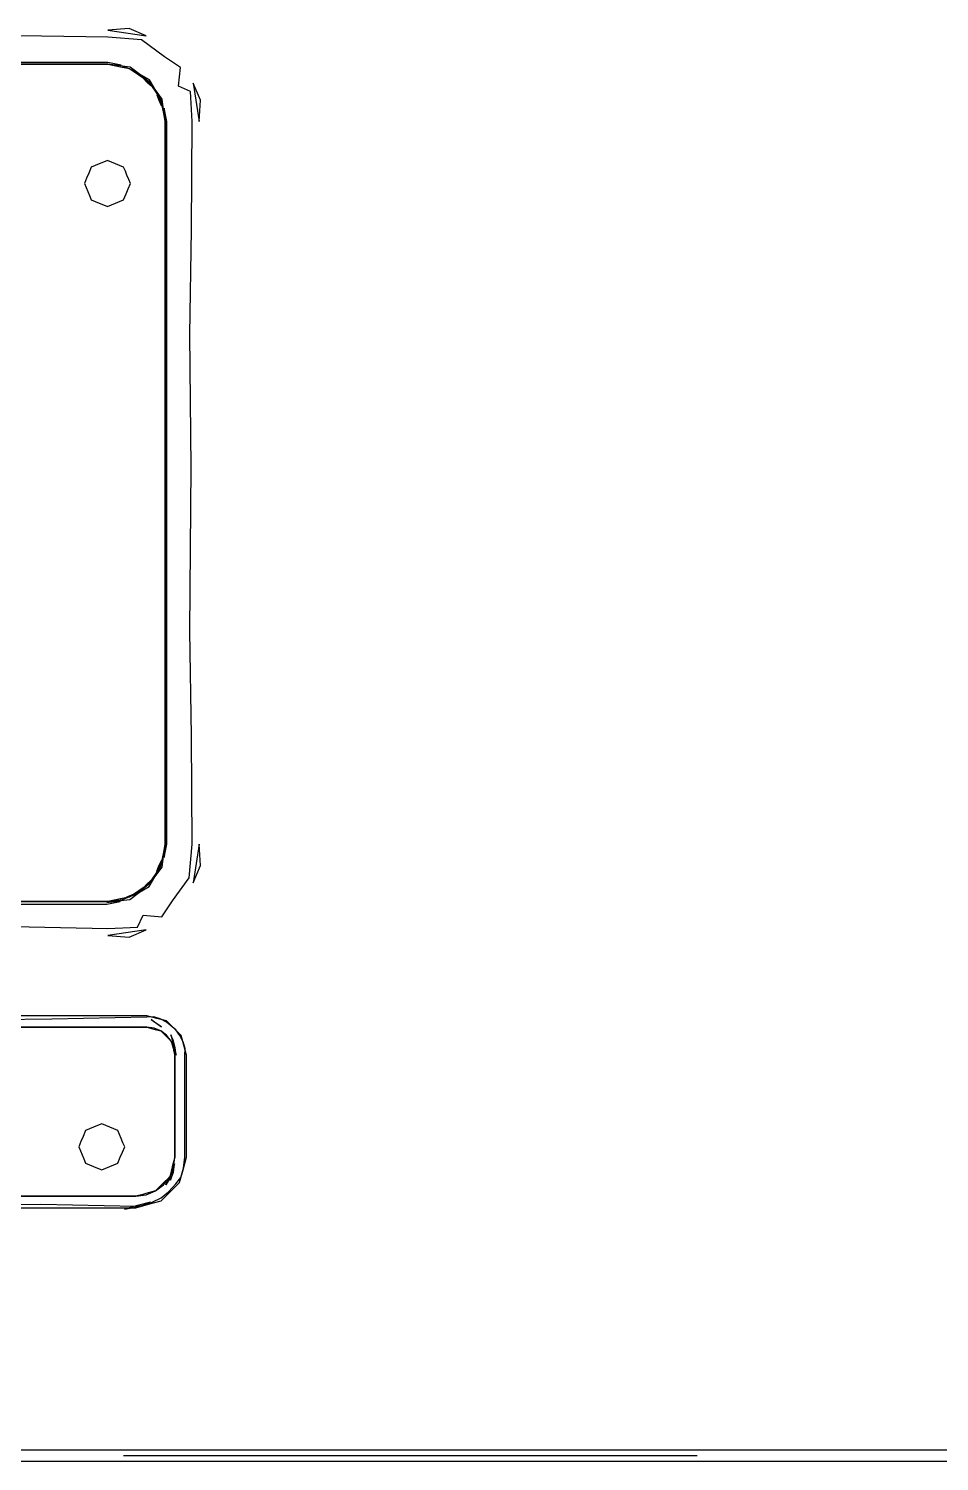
# Model space of a CAD drawing. Extents: x -23.2 to 18.8, y -18.4 to 11.3.
# Drawn here: x 4.237 to 5.031, y -3.537 to -2.288 of the extents above; entities that cross this region are included whole.
import ezdxf

# ---------------------------------------------------------------- set-up
doc = ezdxf.new("R2010")
doc.units = 0
doc.linetypes.add('DASHED', pattern=[0.75, 0.5, -0.25])
for name, color, linetype in [('EJE_MUROS', 8, 'CONTINUOUS'), ('FURNISHINGELEMENT', 8, 'CONTINUOUS'), ('MUROS', 7, 'CONTINUOUS')]:
    doc.layers.add(name, color=color, linetype=linetype)

msp = doc.modelspace()

# ---------------------------------------------------------------- linework, layer by layer
at = {"layer": 'EJE_MUROS', "linetype": 'DASHED'}
msp.add_line((2.82, -3.5321), (5.5313, -3.5321), dxfattribs=at)
at = {"layer": 'FURNISHINGELEMENT'}
for p, q in [((4.3061, -2.2952, 3.7969), (4.1621, -2.2933, 3.7936)), ((4.3248, -2.2878, 3.7751), (4.3061, -2.289, 3.7846)), ((4.3061, -2.289, 3.7846), (4.3397, -2.2942, 3.7793)), ((4.3356, -2.2977, 3.7908), (4.3061, -2.2952, 3.7969)), ((4.3397, -2.2942, 3.7793), (4.3248, -2.2878, 3.7751)), ((4.3555, -2.3125, 3.7947), (4.3356, -2.2977, 3.7908)), ((4.3061, -2.3189, 3.8194), (3.441, -2.3189, 3.8194)), ((4.1528, -2.3189, 3.8194), (4.3061, -2.3189, 3.8194)), ((4.2419, -2.3174, 3.8193), (4.2205, -2.3174, 3.8193)), ((4.2633, -2.3174, 3.8193), (4.2419, -2.3174, 3.8193)), ((4.2847, -2.3174, 3.8193), (4.2633, -2.3174, 3.8193)), ((4.3061, -2.3174, 3.8193), (4.2847, -2.3174, 3.8193)), ((4.3177, -2.3197, 3.8193), (4.3061, -2.3174, 3.8193)), ((4.321, -2.3208, 3.8208), (4.3061, -2.3189, 3.8208)), ((4.3061, -2.3189, 3.8208), (4.3177, -2.3197, 3.8193)), ((4.3061, -2.3189, 3.8194), (4.3186, -2.3214, 3.8194)), ((4.319, -2.3206, 3.8194), (4.3061, -2.3189, 3.8194)), ((4.3186, -2.3214, 3.8194), (4.3252, -2.3227, 3.8194)), ((4.3311, -2.3256, 3.8194), (4.319, -2.3206, 3.8194)), ((4.3258, -2.3213, 3.8193), (4.321, -2.3208, 3.8208)), ((4.3252, -2.3227, 3.8194), (4.3333, -2.3281, 3.8194)), ((4.3339, -2.3274, 3.8208), (4.3258, -2.3213, 3.8193)), ((4.3696, -2.3216, 3.7861), (4.3555, -2.3125, 3.7947)), ((4.3679, -2.338, 3.804), (4.3696, -2.3216, 3.7861)), ((4.3414, -2.3335, 3.8194), (4.3311, -2.3256, 3.8194)), ((4.3333, -2.3281, 3.8194), (4.3414, -2.3335, 3.8194)), ((4.3425, -2.3325, 3.8193), (4.3339, -2.3274, 3.8208)), ((4.3403, -2.3346, 3.8193), (4.3371, -2.3311, 3.8204)), ((4.3371, -2.3311, 3.8204), (4.3438, -2.3377, 3.8204)), ((4.3438, -2.3377, 3.8204), (4.3403, -2.3346, 3.8193)), ((4.3414, -2.3335, 3.8194), (4.3468, -2.3416, 3.8194)), ((4.3494, -2.3439, 3.8194), (4.3414, -2.3335, 3.8194)), ((4.3475, -2.3409, 3.8208), (4.3425, -2.3325, 3.8193)), ((4.3871, -2.3501, 3.7751), (4.3807, -2.3353, 3.7793)), ((4.3807, -2.3353, 3.7793), (4.3859, -2.3689, 3.7846)), ((4.3468, -2.3416, 3.8194), (4.3522, -2.3497, 3.8194)), ((4.3536, -2.3492, 3.8193), (4.3475, -2.3409, 3.8208)), ((4.3509, -2.3504, 3.8193), (4.3491, -2.3457, 3.8204)), ((4.3491, -2.3457, 3.8204), (4.3531, -2.3551, 3.8204)), ((4.3509, -2.3504, 3.8193), (4.3491, -2.3457, 3.8204)), ((4.3491, -2.3457, 3.8204), (4.3531, -2.3551, 3.8204)), ((4.3509, -2.3504, 3.8193), (4.3491, -2.3457, 3.8204)), ((4.3491, -2.3457, 3.8204), (4.3531, -2.3551, 3.8204)), ((4.3509, -2.3504, 3.8193), (4.3491, -2.3457, 3.8204)), ((4.3491, -2.3457, 3.8204), (4.3531, -2.3551, 3.8204)), ((4.3509, -2.3504, 3.8193), (4.3491, -2.3457, 3.8204)), ((4.3491, -2.3457, 3.8204), (4.3531, -2.3551, 3.8204)), ((4.3509, -2.3504, 3.8193), (4.3491, -2.3457, 3.8204)), ((4.3491, -2.3457, 3.8204), (4.3531, -2.3551, 3.8204)), ((4.3543, -2.3559, 3.8194), (4.3494, -2.3439, 3.8194)), ((4.3784, -2.3427, 3.7911), (4.3679, -2.338, 3.804)), ((4.3798, -2.3689, 3.7969), (4.3784, -2.3427, 3.7911)), ((4.3531, -2.3551, 3.8204), (4.3509, -2.3504, 3.8193)), ((4.3531, -2.3551, 3.8204), (4.3509, -2.3504, 3.8193)), ((4.3531, -2.3551, 3.8204), (4.3509, -2.3504, 3.8193)), ((4.3531, -2.3551, 3.8204), (4.3509, -2.3504, 3.8193)), ((4.3531, -2.3551, 3.8204), (4.3509, -2.3504, 3.8193)), ((4.3531, -2.3551, 3.8204), (4.3509, -2.3504, 3.8193)), ((4.3522, -2.3497, 3.8194), (4.3535, -2.3563, 3.8194)), ((4.3535, -2.3563, 3.8194), (4.3561, -2.3689, 3.8194)), ((4.3541, -2.354, 3.8208), (4.3536, -2.3492, 3.8193)), ((4.3561, -2.3689, 3.8208), (4.3541, -2.354, 3.8208)), ((4.3561, -2.3689, 3.8194), (4.3543, -2.3559, 3.8194)), ((4.3576, -2.3689, 3.8193), (4.3552, -2.3572, 3.8193)), ((4.3552, -2.3572, 3.8193), (4.3561, -2.3689, 3.8208)), ((4.3859, -2.3689, 3.7846), (4.3871, -2.3501, 3.7751)), ((4.3561, -2.3689, 3.8194), (4.3561, -2.4996, 3.8194)), ((4.3561, -2.9989, 3.8194), (4.3561, -2.3689, 3.8194)), ((4.3576, -2.3903, 3.8193), (4.3576, -2.3689, 3.8193)), ((4.3792, -2.4632, 3.7978), (4.3798, -2.3689, 3.7969)), ((4.3576, -2.4049, 3.8193), (4.3576, -2.3903, 3.8193)), ((4.2917, -2.4087, 3.491), (4.2896, -2.4137, 3.491)), ((4.2952, -2.4072, 3.491), (4.2917, -2.4087, 3.491)), ((4.2988, -2.4057, 3.491), (4.2952, -2.4072, 3.491)), ((4.3023, -2.4043, 3.491), (4.2988, -2.4057, 3.491)), ((4.3059, -2.4028, 3.491), (4.3023, -2.4043, 3.491)), ((4.3094, -2.4043, 3.491), (4.3059, -2.4028, 3.491)), ((4.3129, -2.4057, 3.491), (4.3094, -2.4043, 3.491)), ((4.3165, -2.4072, 3.491), (4.3129, -2.4057, 3.491)), ((4.32, -2.4087, 3.491), (4.3165, -2.4072, 3.491)), ((4.3215, -2.4122, 3.491), (4.32, -2.4087, 3.491)), ((4.3576, -2.4117, 3.8193), (4.3576, -2.4049, 3.8193)), ((4.2877, -2.4183, 3.491), (4.2859, -2.4228, 3.491)), ((4.2859, -2.4228, 3.491), (4.2873, -2.4264, 3.491)), ((4.2896, -2.4137, 3.491), (4.2877, -2.4183, 3.491)), ((4.3229, -2.4157, 3.491), (4.3215, -2.4122, 3.491)), ((4.3244, -2.4193, 3.491), (4.3229, -2.4157, 3.491)), ((4.324, -2.4274, 3.491), (4.3259, -2.4228, 3.491)), ((4.3259, -2.4228, 3.491), (4.3244, -2.4193, 3.491)), ((4.3576, -2.4229, 3.8193), (4.3576, -2.4117, 3.8193)), ((4.3576, -2.4297, 3.8193), (4.3576, -2.4229, 3.8193)), ((4.2873, -2.4264, 3.491), (4.2888, -2.4299, 3.491)), ((4.2888, -2.4299, 3.491), (4.2902, -2.4334, 3.491)), ((4.2902, -2.4334, 3.491), (4.2917, -2.437, 3.491)), ((4.32, -2.437, 3.491), (4.3221, -2.4319, 3.491)), ((4.3221, -2.4319, 3.491), (4.324, -2.4274, 3.491)), ((4.3576, -2.4409, 3.8193), (4.3576, -2.4297, 3.8193)), ((4.2917, -2.437, 3.491), (4.2952, -2.4384, 3.491)), ((4.2952, -2.4384, 3.491), (4.2988, -2.4399, 3.491)), ((4.2988, -2.4399, 3.491), (4.3023, -2.4414, 3.491)), ((4.3023, -2.4414, 3.491), (4.3059, -2.4428, 3.491)), ((4.3059, -2.4428, 3.491), (4.3094, -2.4414, 3.491)), ((4.3094, -2.4414, 3.491), (4.3129, -2.4399, 3.491)), ((4.3129, -2.4399, 3.491), (4.3165, -2.4384, 3.491)), ((4.3165, -2.4384, 3.491), (4.32, -2.437, 3.491)), ((4.3576, -2.4477, 3.8193), (4.3576, -2.4409, 3.8193)), ((4.3576, -2.4589, 3.8193), (4.3576, -2.4477, 3.8193)), ((4.3576, -2.4674, 3.8193), (4.3576, -2.4589, 3.8193)), ((4.3576, -2.4769, 3.8193), (4.3576, -2.4674, 3.8193)), ((4.3776, -2.5544, 3.8005), (4.3792, -2.4632, 3.7978)), ((4.3576, -2.487, 3.8193), (4.3576, -2.4769, 3.8193)), ((4.3576, -2.4949, 3.8193), (4.3576, -2.487, 3.8193)), ((4.3576, -2.5067, 3.8193), (4.3576, -2.4949, 3.8193)), ((4.3561, -2.4996, 3.8194), (4.3561, -2.6304, 3.8194)), ((4.3576, -2.5128, 3.8193), (4.3576, -2.5067, 3.8193)), ((4.3576, -2.5264, 3.8193), (4.3576, -2.5128, 3.8193)), ((4.3576, -2.5308, 3.8193), (4.3576, -2.5264, 3.8193)), ((4.3576, -2.5461, 3.8193), (4.3576, -2.5308, 3.8193)), ((4.3576, -2.5488, 3.8193), (4.3576, -2.5461, 3.8193)), ((4.3576, -2.5658, 3.8193), (4.3576, -2.5488, 3.8193)), ((4.3789, -2.6703, 3.7983), (4.3776, -2.5544, 3.8005)), ((4.3576, -2.5668, 3.8193), (4.3576, -2.5658, 3.8193)), ((4.3576, -2.5848, 3.8193), (4.3576, -2.5668, 3.8193)), ((4.3576, -2.6028, 3.8193), (4.3576, -2.5848, 3.8193)), ((4.3576, -2.6052, 3.8193), (4.3576, -2.6028, 3.8193)), ((4.3576, -2.6208, 3.8193), (4.3576, -2.6052, 3.8193)), ((4.3576, -2.6248, 3.8193), (4.3576, -2.6208, 3.8193)), ((4.3561, -2.6304, 3.8194), (4.3561, -2.7493, 3.8194)), ((4.3576, -2.6388, 3.8193), (4.3576, -2.6248, 3.8193)), ((4.3576, -2.6445, 3.8193), (4.3576, -2.6388, 3.8193)), ((4.3576, -2.6568, 3.8193), (4.3576, -2.6445, 3.8193)), ((4.3576, -2.6642, 3.8193), (4.3576, -2.6568, 3.8193)), ((4.3576, -2.6782, 3.8193), (4.3576, -2.6642, 3.8193)), ((4.3776, -2.8133, 3.8005), (4.3789, -2.6703, 3.7983)), ((4.3576, -2.6839, 3.8193), (4.3576, -2.6782, 3.8193)), ((4.3576, -2.6995, 3.8193), (4.3576, -2.6839, 3.8193)), ((4.3576, -2.7019, 3.8193), (4.3576, -2.6995, 3.8193)), ((4.3576, -2.7199, 3.8193), (4.3576, -2.7019, 3.8193)), ((4.3576, -2.7209, 3.8193), (4.3576, -2.7199, 3.8193)), ((4.3576, -2.7379, 3.8193), (4.3576, -2.7209, 3.8193)), ((4.3576, -2.7423, 3.8193), (4.3576, -2.7379, 3.8193)), ((4.3576, -2.7559, 3.8193), (4.3576, -2.7423, 3.8193)), ((4.3561, -2.7493, 3.8194), (4.3561, -2.8681, 3.8194)), ((4.3576, -2.7637, 3.8193), (4.3576, -2.7559, 3.8193)), ((4.3576, -2.7739, 3.8193), (4.3576, -2.7637, 3.8193)), ((4.3576, -2.7851, 3.8193), (4.3576, -2.7739, 3.8193)), ((4.3576, -2.7918, 3.8193), (4.3576, -2.7851, 3.8193)), ((4.3576, -2.8064, 3.8193), (4.3576, -2.7918, 3.8193)), ((4.3576, -2.8098, 3.8193), (4.3576, -2.8064, 3.8193)), ((4.3576, -2.8278, 3.8193), (4.3576, -2.8098, 3.8193)), ((4.3792, -2.9045, 3.7978), (4.3776, -2.8133, 3.8005)), ((4.3576, -2.8492, 3.8193), (4.3576, -2.8278, 3.8193)), ((4.3576, -2.8706, 3.8193), (4.3576, -2.8492, 3.8193)), ((4.3561, -2.8681, 3.8194), (4.3561, -2.9989, 3.8194)), ((4.3576, -2.892, 3.8193), (4.3576, -2.8706, 3.8193)), ((4.3576, -2.9134, 3.8193), (4.3576, -2.892, 3.8193)), ((4.3798, -2.9989, 3.7969), (4.3792, -2.9045, 3.7978)), ((4.3576, -2.9347, 3.8193), (4.3576, -2.9134, 3.8193)), ((4.3576, -2.9561, 3.8193), (4.3576, -2.9347, 3.8193)), ((4.3576, -2.9775, 3.8193), (4.3576, -2.9561, 3.8193)), ((4.3576, -2.9989, 3.8193), (4.3576, -2.9775, 3.8193)), ((4.3561, -2.9989, 3.8194), (4.3535, -3.0115, 3.8194)), ((4.3541, -3.0139, 3.8208), (4.3561, -2.9989, 3.8208)), ((4.3543, -3.0118, 3.8194), (4.3561, -2.9989, 3.8194)), ((4.3561, -2.9989, 3.8208), (4.3552, -3.0106, 3.8193)), ((4.3552, -3.0106, 3.8193), (4.3576, -2.9989, 3.8193)), ((4.3772, -3.0284, 3.7908), (4.3798, -2.9989, 3.7969)), ((4.3859, -2.9989, 3.7846), (4.3807, -3.0325, 3.7793)), ((4.3871, -3.0176, 3.7751), (4.3859, -2.9989, 3.7846)), ((4.3522, -3.018, 3.8194), (4.3468, -3.0261, 3.8194)), ((4.3473, -3.0273, 3.8208), (4.3536, -3.0189, 3.8193)), ((4.3529, -3.0132, 3.8204), (4.349, -3.0225, 3.8204)), ((4.349, -3.0225, 3.8204), (4.3508, -3.0177, 3.8193)), ((4.3494, -3.0239, 3.8194), (4.3543, -3.0118, 3.8194)), ((4.3508, -3.0177, 3.8193), (4.3529, -3.0132, 3.8204)), ((4.3535, -3.0115, 3.8194), (4.3522, -3.018, 3.8194)), ((4.3536, -3.0189, 3.8193), (4.3541, -3.0139, 3.8208)), ((4.3807, -3.0325, 3.7793), (4.3871, -3.0176, 3.7751)), ((4.3311, -3.0422, 3.8194), (4.3414, -3.0342, 3.8194)), ((4.3414, -3.0342, 3.8194), (4.3333, -3.0397, 3.8194)), ((4.3437, -3.0305, 3.8204), (4.3369, -3.0373, 3.8204)), ((4.3369, -3.0373, 3.8204), (4.3401, -3.0337, 3.8193)), ((4.3401, -3.0337, 3.8193), (4.3437, -3.0305, 3.8204)), ((4.3414, -3.0342, 3.8194), (4.3494, -3.0239, 3.8194)), ((4.3468, -3.0261, 3.8194), (4.3414, -3.0342, 3.8194)), ((4.3422, -3.0359, 3.8193), (4.3473, -3.0273, 3.8208)), ((4.3625, -3.0483, 3.7947), (4.3772, -3.0284, 3.7908)), ((4.3053, -3.0497, 3.8208), (4.3203, -3.0477, 3.8208)), ((4.3186, -3.0464, 3.8194), (4.3061, -3.0489, 3.8194)), ((4.3061, -3.0489, 3.8194), (4.319, -3.0472, 3.8194)), ((4.3252, -3.0451, 3.8194), (4.3186, -3.0464, 3.8194)), ((4.319, -3.0472, 3.8194), (4.3311, -3.0422, 3.8194)), ((4.3289, -3.0426, 3.8204), (4.3196, -3.0465, 3.8204)), ((4.3196, -3.0465, 3.8204), (4.3241, -3.0444, 3.8193)), ((4.3203, -3.0477, 3.8208), (4.3253, -3.0472, 3.8193)), ((4.3241, -3.0444, 3.8193), (4.3289, -3.0426, 3.8204)), ((4.3333, -3.0397, 3.8194), (4.3252, -3.0451, 3.8194)), ((4.3253, -3.0472, 3.8193), (4.3337, -3.0409, 3.8208)), ((4.3337, -3.0409, 3.8208), (4.3422, -3.0359, 3.8193)), ((3.441, -3.0489, 3.8194), (4.3061, -3.0489, 3.8194)), ((4.3061, -3.0489, 3.8194), (4.1528, -3.0489, 3.8194)), ((4.2235, -3.0512, 3.8193), (4.2399, -3.0512, 3.8193)), ((4.2399, -3.0512, 3.8193), (4.2512, -3.0512, 3.8193)), ((4.2512, -3.0512, 3.8193), (4.2562, -3.0512, 3.8193)), ((4.2562, -3.0512, 3.8193), (4.2726, -3.0512, 3.8193)), ((4.2726, -3.0512, 3.8193), (4.2782, -3.0512, 3.8193)), ((4.2782, -3.0512, 3.8193), (4.2839, -3.0512, 3.8193)), ((4.2839, -3.0512, 3.8193), (4.3053, -3.0512, 3.8193)), ((4.3053, -3.0512, 3.8193), (4.317, -3.0488, 3.8193)), ((4.317, -3.0488, 3.8193), (4.3053, -3.0497, 3.8208)), ((4.3533, -3.0624, 3.7861), (4.3625, -3.0483, 3.7947)), ((4.2052, -3.0704, 3.8005), (4.3061, -3.0726, 3.7969)), ((4.3061, -3.0726, 3.7969), (4.3322, -3.0712, 3.7911)), ((4.3322, -3.0712, 3.7911), (4.337, -3.0607, 3.804)), ((4.337, -3.0607, 3.804), (4.3533, -3.0624, 3.7861)), ((4.3397, -3.0735, 3.7793), (4.3061, -3.0787, 3.7846)), ((4.3061, -3.0787, 3.7846), (4.3248, -3.0799, 3.7751)), ((4.3248, -3.0799, 3.7751), (4.3397, -3.0735, 3.7793)), ((4.3402, -3.1485, 4.102), (3.4065, -3.1485, 4.102)), ((4.3402, -3.1585, 4.112), (3.4065, -3.1585, 4.112)), ((4.2574, -3.1514, 4.109), (4.2024, -3.1522, 4.1097)), ((4.2298, -3.1585, 4.112), (4.285, -3.1585, 4.112)), ((4.3402, -3.1498, 4.107), (4.2574, -3.1514, 4.109)), ((4.285, -3.1585, 4.112), (4.3402, -3.1585, 4.112)), ((4.3489, -3.1508, 4.102), (4.3402, -3.1485, 4.102)), ((4.3462, -3.1496, 4.1054), (4.3402, -3.1498, 4.107)), ((4.3466, -3.1593, 4.112), (4.3402, -3.1585, 4.112)), ((4.3402, -3.1585, 4.112), (4.3464, -3.1601, 4.112)), ((4.3469, -3.1541, 4.102), (4.3439, -3.1519, 4.103)), ((4.3439, -3.1519, 4.103), (4.3531, -3.1582, 4.1029)), ((4.3469, -3.1541, 4.102), (4.3439, -3.1519, 4.103)), ((4.3439, -3.1519, 4.103), (4.3531, -3.1582, 4.1029)), ((4.3469, -3.1541, 4.102), (4.3439, -3.1519, 4.103)), ((4.3439, -3.1519, 4.103), (4.3531, -3.1582, 4.1029)), ((4.3469, -3.1541, 4.102), (4.3439, -3.1519, 4.103)), ((4.3439, -3.1519, 4.103), (4.3531, -3.1582, 4.1029)), ((4.3518, -3.1513, 4.1059), (4.3462, -3.1496, 4.1054)), ((4.3464, -3.1601, 4.112), (4.3525, -3.1618, 4.112)), ((4.3525, -3.1618, 4.112), (4.3466, -3.1593, 4.112)), ((4.3531, -3.1582, 4.1029), (4.3469, -3.1541, 4.102)), ((4.3531, -3.1582, 4.1029), (4.3469, -3.1541, 4.102)), ((4.3531, -3.1582, 4.1029), (4.3469, -3.1541, 4.102)), ((4.3531, -3.1582, 4.1029), (4.3469, -3.1541, 4.102)), ((4.3575, -3.1531, 4.102), (4.3489, -3.1508, 4.102)), ((4.3573, -3.1541, 4.1063), (4.3518, -3.1513, 4.1059)), ((4.3654, -3.1607, 4.1061), (4.3573, -3.1541, 4.1063)), ((4.3638, -3.1594, 4.102), (4.3575, -3.1531, 4.102)), ((4.3701, -3.1657, 4.102), (4.3638, -3.1594, 4.102)), ((4.3575, -3.1656, 4.112), (4.3525, -3.1618, 4.112)), ((4.3525, -3.1618, 4.112), (4.357, -3.1662, 4.112)), ((4.357, -3.1662, 4.112), (4.3614, -3.1707, 4.112)), ((4.3614, -3.1707, 4.112), (4.3575, -3.1656, 4.112)), ((4.3631, -3.1698, 4.1012), (4.3611, -3.1651, 4.102)), ((4.3611, -3.1651, 4.102), (4.3635, -3.174, 4.102)), ((4.3639, -3.1766, 4.112), (4.3614, -3.1707, 4.112)), ((4.3614, -3.1707, 4.112), (4.3631, -3.1768, 4.112)), ((4.3648, -3.1764, 4.101), (4.3631, -3.1698, 4.1012)), ((4.3691, -3.1659, 4.1063), (4.3654, -3.1607, 4.1061)), ((4.3719, -3.1714, 4.1059), (4.3691, -3.1659, 4.1063)), ((4.3724, -3.1743, 4.102), (4.3701, -3.1657, 4.102)), ((4.3735, -3.177, 4.1055), (4.3719, -3.1714, 4.1059)), ((4.3631, -3.1768, 4.112), (4.3635, -3.1785, 4.112)), ((4.3635, -3.174, 4.102), (4.3659, -3.1829, 4.102)), ((4.3635, -3.1785, 4.112), (4.3647, -3.1829, 4.112)), ((4.3647, -3.1829, 4.112), (4.3639, -3.1766, 4.112)), ((4.3647, -3.2719, 4.112), (4.3647, -3.1829, 4.112)), ((4.3647, -3.1829, 4.112), (4.3647, -3.2719, 4.112)), ((4.3659, -3.1829, 4.102), (4.3648, -3.1764, 4.101)), ((4.3747, -3.1829, 4.102), (4.3724, -3.1743, 4.102)), ((4.3734, -3.1829, 4.107), (4.3735, -3.177, 4.1055)), ((4.3734, -3.2719, 4.107), (4.3734, -3.1829, 4.107)), ((4.3747, -3.2719, 4.102), (4.3747, -3.1829, 4.102)), ((4.2902, -3.2472, 3.491), (4.2867, -3.2487, 3.491)), ((4.2938, -3.2457, 3.491), (4.2902, -3.2472, 3.491)), ((4.2973, -3.2443, 3.491), (4.2938, -3.2457, 3.491)), ((4.3009, -3.2428, 3.491), (4.2973, -3.2443, 3.491)), ((4.3044, -3.2443, 3.491), (4.3009, -3.2428, 3.491)), ((4.3079, -3.2457, 3.491), (4.3044, -3.2443, 3.491)), ((4.3115, -3.2472, 3.491), (4.3079, -3.2457, 3.491)), ((4.315, -3.2487, 3.491), (4.3115, -3.2472, 3.491)), ((4.2827, -3.2583, 3.491), (4.2809, -3.2628, 3.491)), ((4.2846, -3.2537, 3.491), (4.2827, -3.2583, 3.491)), ((4.2867, -3.2487, 3.491), (4.2846, -3.2537, 3.491)), ((4.3165, -3.2522, 3.491), (4.315, -3.2487, 3.491)), ((4.3179, -3.2557, 3.491), (4.3165, -3.2522, 3.491)), ((4.3194, -3.2593, 3.491), (4.3179, -3.2557, 3.491)), ((4.3209, -3.2628, 3.491), (4.3194, -3.2593, 3.491)), ((4.2809, -3.2628, 3.491), (4.2823, -3.2664, 3.491)), ((4.2823, -3.2664, 3.491), (4.2838, -3.2699, 3.491)), ((4.2838, -3.2699, 3.491), (4.2852, -3.2734, 3.491)), ((4.315, -3.277, 3.491), (4.3171, -3.2719, 3.491)), ((4.3171, -3.2719, 3.491), (4.319, -3.2674, 3.491)), ((4.319, -3.2674, 3.491), (4.3209, -3.2628, 3.491)), ((4.3647, -3.2719, 4.112), (4.3624, -3.2804, 4.112)), ((4.3636, -3.2807, 4.112), (4.3647, -3.2719, 4.112)), ((4.3718, -3.2829, 4.102), (4.3747, -3.2719, 4.102)), ((4.3722, -3.2815, 4.1071), (4.3734, -3.2719, 4.107)), ((4.2852, -3.2734, 3.491), (4.2867, -3.277, 3.491)), ((4.2867, -3.277, 3.491), (4.2902, -3.2784, 3.491)), ((4.2902, -3.2784, 3.491), (4.2938, -3.2799, 3.491)), ((4.2938, -3.2799, 3.491), (4.2973, -3.2814, 3.491)), ((4.2973, -3.2814, 3.491), (4.3009, -3.2828, 3.491)), ((4.3009, -3.2828, 3.491), (4.3044, -3.2814, 3.491)), ((4.3044, -3.2814, 3.491), (4.3079, -3.2799, 3.491)), ((4.3079, -3.2799, 3.491), (4.3115, -3.2784, 3.491)), ((4.3115, -3.2784, 3.491), (4.315, -3.277, 3.491)), ((4.3624, -3.2804, 4.112), (4.3602, -3.2889, 4.112)), ((4.3602, -3.2889, 4.112), (4.3636, -3.2807, 4.112)), ((4.3629, -3.2832, 4.102), (4.3609, -3.2919, 4.1011)), ((4.3609, -3.2919, 4.1011), (4.3636, -3.2848, 4.101)), ((4.3644, -3.2776, 4.102), (4.3629, -3.2832, 4.102)), ((4.3636, -3.2848, 4.101), (4.3644, -3.2776, 4.102)), ((4.3688, -3.2939, 4.102), (4.3718, -3.2829, 4.102)), ((4.3699, -3.2897, 4.1062), (4.3722, -3.2815, 4.1071)), ((4.3539, -3.2951, 4.112), (4.3477, -3.3013, 4.112)), ((4.3477, -3.3013, 4.112), (4.3548, -3.2959, 4.112)), ((4.3602, -3.2889, 4.112), (4.3539, -3.2951, 4.112)), ((4.3548, -3.2959, 4.112), (4.3602, -3.2889, 4.112)), ((4.3615, -3.2884, 4.1032), (4.3569, -3.2959, 4.103)), ((4.3569, -3.2959, 4.103), (4.3578, -3.2933, 4.102)), ((4.3578, -3.2933, 4.102), (4.3615, -3.2884, 4.1032)), ((4.3591, -3.302, 4.1087), (4.3654, -3.2952, 4.1082)), ((4.3608, -3.3019, 4.102), (4.3688, -3.2939, 4.102)), ((4.3654, -3.2952, 4.1082), (4.3699, -3.2897, 4.1062)), ((3.4136, -3.3059, 4.112), (4.3307, -3.3059, 4.112)), ((4.2755, -3.3059, 4.112), (4.2161, -3.3059, 4.112)), ((4.3307, -3.3059, 4.112), (4.2755, -3.3059, 4.112)), ((4.3368, -3.3043, 4.112), (4.3307, -3.3059, 4.112)), ((4.3307, -3.3059, 4.112), (4.3395, -3.3047, 4.112)), ((4.3392, -3.3036, 4.112), (4.3368, -3.3043, 4.112)), ((4.3477, -3.3013, 4.112), (4.3392, -3.3036, 4.112)), ((4.3395, -3.3047, 4.112), (4.3477, -3.3013, 4.112)), ((4.3417, -3.3129, 4.102), (4.3527, -3.31, 4.102)), ((4.345, -3.3111, 4.1083), (4.3526, -3.3073, 4.1084)), ((4.3526, -3.3073, 4.1084), (4.3591, -3.302, 4.1087)), ((4.3527, -3.31, 4.102), (4.3608, -3.3019, 4.102)), ((3.4136, -3.3159, 4.102), (4.3307, -3.3159, 4.102)), ((4.1889, -3.3135, 4.1085), (4.2479, -3.3129, 4.109)), ((4.2479, -3.3129, 4.109), (4.3307, -3.3145, 4.107)), ((4.332, -3.3141, 4.102), (4.3207, -3.3171, 4.102)), ((4.3207, -3.3171, 4.102), (4.3288, -3.3158, 4.101)), ((4.3288, -3.3158, 4.101), (4.3359, -3.3141, 4.1011)), ((4.3307, -3.3159, 4.102), (4.3417, -3.3129, 4.102)), ((4.3307, -3.3145, 4.107), (4.3384, -3.3137, 4.1073)), ((4.3433, -3.311, 4.102), (4.332, -3.3141, 4.102)), ((4.3359, -3.3141, 4.1011), (4.3433, -3.311, 4.102)), ((4.3384, -3.3137, 4.1073), (4.345, -3.3111, 4.1083))]:
    msp.add_line(p, q, dxfattribs=at)
at = {"layer": 'MUROS'}
for p, q in [((2.82, -3.5271), (5.5313, -3.5271)), ((5.5313, -3.5371), (2.82, -3.5371))]:
    msp.add_line(p, q, dxfattribs=at)

doc.saveas('drawing.dxf')
